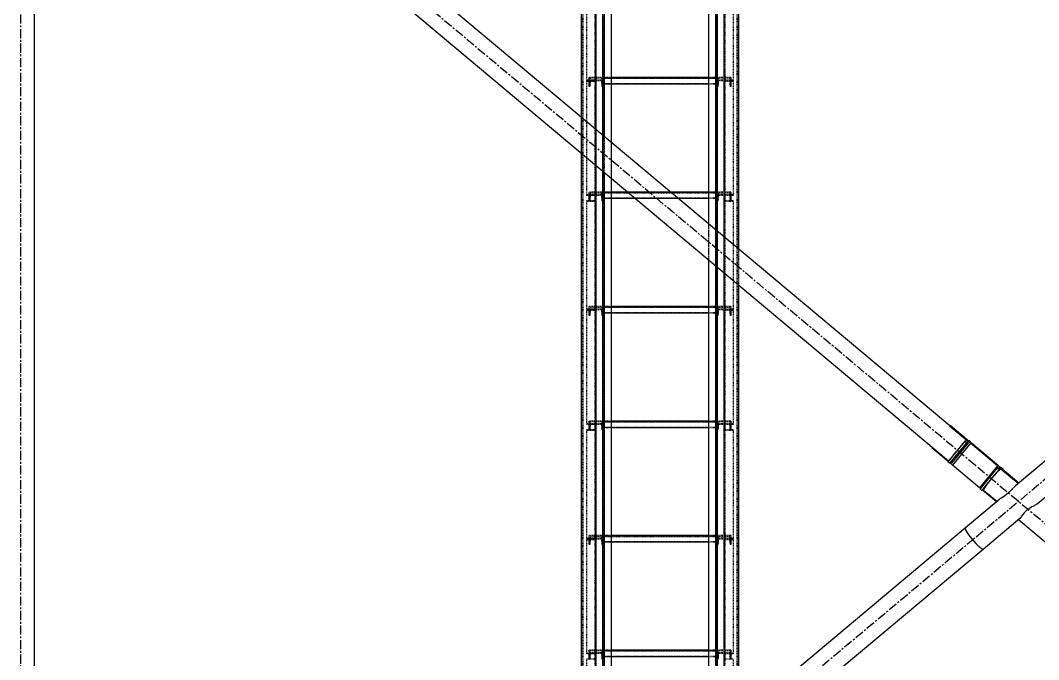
# Model space of a CAD drawing. Header units: millimetres. Extents: x 5143 to 30813, y 232 to 21408.
# Drawn here: x 10096 to 10986, y 9862 to 10420 of the extents above; entities that cross this region are included whole.
import ezdxf

# ---------------------------------------------------------------- set-up
doc = ezdxf.new("R2010")
doc.units = ezdxf.units.MM
doc.header["$LTSCALE"] = 0.25
for name, pattern in [('CENTER', [50.8, 31.75, -6.35, 6.35, -6.35]), ('XKITLINE00', [0]), ('XKITLINE02', [4, 2, -2]), ('XKITLINE03', [6, 3, -1, 1, -1])]:
    doc.linetypes.add(name, pattern=pattern)

msp = doc.modelspace()

# ---------------------------------------------------------------- linework, layer by layer
at = {"color": 1, "linetype": 'XKITLINE03'}
for p, q in [((10599, 9172.74), (10599, 10826.21)), ((10710.99, 9172.74), (10711, 10826.21)), ((10605, 9180.27), (10605, 10820.27)), ((10705, 10820.27), (10705, 9180.27)), ((10599.01, 10462.11), (10599.01, 10367.47)), ((10710.99, 10367.47), (10710.99, 10462.11)), ((10599.01, 10367.47), (10599.01, 10267.96)), ((10605.02, 10370.47), (10605.02, 10368.19)), ((10605.02, 10370.22), (10705, 10370.22)), ((10705, 10368.19), (10705, 10370.47)), ((10710.99, 10267.96), (10710.99, 10367.47)), ((10605.02, 10270.49), (10605.02, 10268.21)), ((10605.02, 10270.24), (10705, 10270.24)), ((10705, 10268.21), (10705, 10270.49)), ((10599.01, 10262.15), (10599.01, 10167.51)), ((10710.99, 10167.51), (10710.99, 10262.15)), ((10599.01, 10167.51), (10599.01, 10068)), ((10605.02, 10170.51), (10605.02, 10168.24)), ((10605.02, 10170.26), (10705, 10170.26)), ((10705, 10168.24), (10705, 10170.51)), ((10710.99, 10068), (10710.99, 10167.51)), ((10605.02, 10070.53), (10605.02, 10068.26)), ((10605.02, 10070.28), (10705, 10070.28)), ((10705, 10068.26), (10705, 10070.53)), ((10599.01, 10062.19), (10599.01, 9967.55)), ((10710.99, 9967.55), (10710.99, 10062.19)), ((10605.02, 9970.55), (10605.02, 9968.28)), ((10705, 9968.28), (10705, 9970.55)), ((10599.01, 9967.55), (10599.01, 9868.04)), ((10605.02, 9970.3), (10705, 9970.3)), ((10710.99, 9868.04), (10710.99, 9967.55)), ((10605.02, 9870.57), (10605.02, 9868.3)), ((10605.02, 9870.32), (10705, 9870.32)), ((10705, 9868.3), (10705, 9870.57))]:
    msp.add_line(p, q, dxfattribs=at)
at = {"color": 3, "linetype": 'XKITLINE02'}
for p, q in [((10586.3, 10820.27), (10586.3, 9201.84)), ((10587.15, 10820.27), (10587.15, 9176.54)), ((10587.68, 10820.27), (10587.68, 9176.28)), ((10604.92, 10820.27), (10604.92, 9176.28)), ((10605, 10820.27), (10605, 9179.87)), ((10605.45, 10820.27), (10605.45, 9176.54)), ((10605.85, 10820.25), (10605.85, 9179.9)), ((10697.5, 10819.89), (10697.5, 9180.26)), ((10703.7, 10820.27), (10703.69, 9240.34)), ((10704.55, 10820.27), (10704.54, 9176.54)), ((10705.08, 10820.27), (10705.07, 9176.28)), ((10722.31, 10820.27), (10722.31, 9176.28)), ((10722.85, 10820.27), (10722.84, 9176.54)), ((10612.5, 10782.48), (10612.5, 9180.26)), ((10704.15, 10749.1), (10704.15, 9179.9)), ((10705, 10749.1), (10705, 9179.87)), ((10591.01, 10462.7), (10591.01, 10367.47)), ((10598.21, 10468.04), (10598.21, 10368.07)), ((10599.01, 10468.04), (10599.01, 10367.47)), ((10710.99, 10468.04), (10710.99, 10368.19)), ((10711.79, 10468.04), (10711.79, 10368.07)), ((10718.99, 10462.7), (10718.99, 10367.47)), ((10599.01, 10373.41), (10598.21, 10373.41)), ((10710.99, 10373.41), (10710.99, 10367.47)), ((10711.79, 10373.41), (10710.99, 10373.41)), ((10711.79, 10373.41), (10711.79, 10368.07)), ((10598.21, 10368.07), (10591.01, 10368.07)), ((10599.01, 10367.47), (10591.01, 10367.47)), ((10591.01, 10367.47), (10591.01, 10330.17)), ((10599.01, 10367.47), (10591.01, 10367.47)), ((10598.21, 10366.9), (10591.01, 10366.9)), ((10593.02, 10370.47), (10593.02, 10364.97)), ((10605.02, 10370.47), (10593.02, 10370.47)), ((10593.02, 10370.47), (10593.02, 10368.19)), ((10593.02, 10368.19), (10593.02, 10362.7)), ((10605.02, 10368.19), (10593.02, 10368.19)), ((10593.7, 10364.97), (10593.02, 10364.97)), ((10593.02, 10364.97), (10593.02, 10362.7)), ((10593.7, 10362.7), (10593.02, 10362.7)), ((10594.08, 10369.77), (10593.7, 10364.97)), ((10594.08, 10367.49), (10593.7, 10362.7)), ((10593.7, 10364.97), (10593.7, 10362.7)), ((10603.95, 10369.77), (10594.08, 10369.77)), ((10594.08, 10369.77), (10594.08, 10367.49)), ((10603.95, 10367.49), (10594.08, 10367.49)), ((10598.21, 10366.9), (10598.21, 10324.86)), ((10599.01, 10361.78), (10598.21, 10361.78)), ((10598.21, 10361.78), (10598.21, 10262.27)), ((10599.01, 10367.47), (10599.01, 10293.58)), ((10603.95, 10369.77), (10604.34, 10364.97)), ((10603.95, 10369.77), (10603.95, 10367.49)), ((10603.95, 10367.49), (10604.34, 10362.7)), ((10605.02, 10364.97), (10604.34, 10364.97)), ((10604.34, 10364.97), (10604.34, 10362.7)), ((10605.02, 10362.7), (10604.34, 10362.7)), ((10605.02, 10370.47), (10605.02, 10364.97)), ((10605.02, 10370.47), (10605.02, 10368.19)), ((10605.02, 10370.47), (10605.02, 10364.72)), ((10612.5, 10370.47), (10605.02, 10370.47)), ((10612.5, 10370.22), (10605.02, 10370.22)), ((10705, 10369.74), (10605.02, 10369.74)), ((10705, 10369.54), (10605.02, 10369.54)), ((10605.02, 10368.19), (10605.02, 10362.7)), ((10605.02, 10364.97), (10605.02, 10362.7)), ((10705, 10364.97), (10605.02, 10364.97)), ((10705, 10364.95), (10605.02, 10364.95)), ((10705, 10364.74), (10605.02, 10364.74)), ((10612.5, 10364.72), (10605.02, 10364.72)), ((10705, 10370.47), (10697.5, 10370.47)), ((10705, 10370.22), (10697.5, 10370.22)), ((10705, 10364.72), (10697.5, 10364.72)), ((10705, 10370.47), (10705, 10368.19)), ((10705, 10370.47), (10705, 10364.97)), ((10717, 10370.47), (10705, 10370.47)), ((10705, 10370.47), (10705, 10364.72)), ((10705, 10368.19), (10705, 10362.7)), ((10717, 10368.19), (10705, 10368.19)), ((10705, 10364.97), (10705, 10362.7)), ((10705.68, 10364.97), (10705, 10364.97)), ((10705.68, 10362.7), (10705, 10362.7)), ((10706.06, 10369.77), (10705.68, 10364.97)), ((10706.06, 10367.49), (10705.68, 10362.7)), ((10705.68, 10364.97), (10705.68, 10362.7)), ((10706.06, 10369.77), (10706.06, 10367.49)), ((10715.93, 10369.77), (10706.06, 10369.77)), ((10715.93, 10367.49), (10706.06, 10367.49)), ((10710.99, 10367.47), (10710.99, 10262.27)), ((10718.99, 10367.47), (10710.99, 10367.47)), ((10718.99, 10367.47), (10710.99, 10367.47)), ((10711.79, 10361.78), (10710.99, 10361.78)), ((10718.99, 10368.07), (10711.79, 10368.07)), ((10711.79, 10366.9), (10711.79, 10262.27)), ((10718.99, 10366.9), (10711.79, 10366.9)), ((10715.93, 10369.77), (10715.93, 10367.49)), ((10715.93, 10369.77), (10716.32, 10364.97)), ((10715.93, 10367.49), (10716.32, 10362.7)), ((10716.32, 10364.97), (10716.32, 10362.7)), ((10717, 10364.97), (10716.32, 10364.97)), ((10717, 10362.7), (10716.32, 10362.7)), ((10717, 10370.47), (10717, 10368.19)), ((10717, 10370.47), (10717, 10364.97)), ((10717, 10368.19), (10717, 10362.7)), ((10717, 10364.97), (10717, 10362.7)), ((10718.99, 10368.07), (10718.99, 10367.47)), ((10718.99, 10367.47), (10718.99, 10267.39)), ((10586.3, 10335.85), (10586.3, 10304.22)), ((10591.01, 10330.89), (10591.01, 10267.39)), ((10599.01, 10325.2), (10599.01, 10262.27)), ((10606.3, 10319.1), (10606.3, 10287.48)), ((10612.5, 10313.91), (10612.5, 10282.29)), ((10599.01, 10267.96), (10591.01, 10267.96)), ((10598.21, 10267.39), (10591.01, 10267.39)), ((10593.02, 10270.49), (10593.02, 10264.99)), ((10605.02, 10270.49), (10593.02, 10270.49)), ((10593.02, 10270.49), (10593.02, 10268.21)), ((10593.02, 10268.21), (10593.02, 10262.72)), ((10605.02, 10268.21), (10593.02, 10268.21)), ((10593.7, 10264.99), (10593.02, 10264.99)), ((10593.02, 10264.99), (10593.02, 10262.72)), ((10594.08, 10269.79), (10593.7, 10264.99)), ((10594.08, 10267.51), (10593.7, 10262.72)), ((10593.7, 10264.99), (10593.7, 10262.72)), ((10603.95, 10269.79), (10594.08, 10269.79)), ((10594.08, 10269.79), (10594.08, 10267.51)), ((10603.95, 10267.51), (10594.08, 10267.51)), ((10599.01, 10268.08), (10598.21, 10268.08)), ((10598.21, 10268.08), (10598.21, 10262.74)), ((10598.21, 10268.08), (10598.21, 10168.11)), ((10599.01, 10268.08), (10599.01, 10262.15)), ((10599.01, 10268.08), (10599.01, 10167.51)), ((10603.95, 10269.79), (10604.34, 10264.99)), ((10603.95, 10269.79), (10603.95, 10267.51)), ((10603.95, 10267.51), (10604.34, 10262.72)), ((10605.02, 10264.99), (10604.34, 10264.99)), ((10604.34, 10264.99), (10604.34, 10262.72)), ((10605.02, 10270.49), (10605.02, 10264.99)), ((10605.02, 10270.49), (10605.02, 10268.21)), ((10605.02, 10270.49), (10605.02, 10264.74)), ((10612.5, 10270.49), (10605.02, 10270.49)), ((10612.5, 10270.24), (10605.02, 10270.24)), ((10705, 10269.76), (10605.02, 10269.76)), ((10705, 10269.56), (10605.02, 10269.56)), ((10605.02, 10268.21), (10605.02, 10262.72)), ((10605.02, 10264.99), (10605.02, 10262.72)), ((10705, 10264.99), (10605.02, 10264.99)), ((10705, 10264.97), (10605.02, 10264.97)), ((10705, 10264.76), (10605.02, 10264.76)), ((10612.5, 10264.74), (10605.02, 10264.74)), ((10664.36, 10270.49), (10626.59, 10270.49)), ((10664.65, 10270.24), (10626.88, 10270.24)), ((10671.22, 10264.74), (10633.45, 10264.74)), ((10705, 10270.49), (10697.5, 10270.49)), ((10705, 10270.24), (10697.5, 10270.24)), ((10705, 10264.74), (10697.5, 10264.74)), ((10705, 10270.49), (10705, 10268.21)), ((10705, 10270.49), (10705, 10264.99)), ((10717, 10270.49), (10705, 10270.49)), ((10705, 10270.49), (10705, 10264.74)), ((10705, 10268.21), (10705, 10262.72)), ((10717, 10268.21), (10705, 10268.21)), ((10705, 10264.99), (10705, 10262.72)), ((10705.68, 10264.99), (10705, 10264.99)), ((10706.06, 10269.79), (10705.68, 10264.99)), ((10706.06, 10267.51), (10705.68, 10262.72)), ((10705.68, 10264.99), (10705.68, 10262.72)), ((10706.06, 10269.79), (10706.06, 10267.51)), ((10715.93, 10269.79), (10706.06, 10269.79)), ((10715.93, 10267.51), (10706.06, 10267.51)), ((10710.99, 10268.08), (10710.99, 10167.51)), ((10711.79, 10268.08), (10710.99, 10268.08)), ((10710.99, 10267.96), (10710.99, 10262.27)), ((10718.99, 10267.96), (10710.99, 10267.96)), ((10711.79, 10268.08), (10711.79, 10168.11)), ((10711.79, 10267.39), (10711.79, 10262.27)), ((10718.99, 10267.39), (10711.79, 10267.39)), ((10715.93, 10269.79), (10715.93, 10267.51)), ((10715.93, 10269.79), (10716.32, 10264.99)), ((10715.93, 10267.51), (10716.32, 10262.72)), ((10716.32, 10264.99), (10716.32, 10262.72)), ((10717, 10264.99), (10716.32, 10264.99)), ((10717, 10270.49), (10717, 10268.21)), ((10717, 10270.49), (10717, 10264.99)), ((10717, 10268.21), (10717, 10262.72)), ((10717, 10264.99), (10717, 10262.72)), ((10718.99, 10267.96), (10718.99, 10267.39)), ((10598.21, 10262.74), (10591.01, 10262.74)), ((10591.01, 10262.74), (10591.01, 10262.15)), ((10591.01, 10262.74), (10591.01, 10167.51)), ((10599.01, 10262.15), (10591.01, 10262.15)), ((10593.7, 10262.72), (10593.02, 10262.72)), ((10599.01, 10262.27), (10598.21, 10262.27)), ((10605.02, 10262.72), (10604.34, 10262.72)), ((10705.68, 10262.72), (10705, 10262.72)), ((10711.79, 10262.27), (10710.99, 10262.27)), ((10718.99, 10262.15), (10710.99, 10262.15)), ((10718.99, 10262.74), (10711.79, 10262.74)), ((10717, 10262.72), (10716.32, 10262.72)), ((10718.99, 10262.74), (10718.99, 10167.51)), ((10697.5, 10242.74), (10697.5, 10211.11)), ((10703.69, 10237.55), (10703.69, 10205.92)), ((10723.69, 10220.8), (10723.69, 10189.18)), ((10598.21, 10168.11), (10591.01, 10168.11)), ((10599.01, 10167.51), (10591.01, 10167.51)), ((10591.01, 10167.51), (10591.01, 10166.94)), ((10599.01, 10167.51), (10591.01, 10167.51)), ((10591.01, 10167.51), (10591.01, 10067.43)), ((10598.21, 10166.94), (10591.01, 10166.94)), ((10593.02, 10170.51), (10593.02, 10165.01)), ((10605.02, 10170.51), (10593.02, 10170.51)), ((10593.02, 10170.51), (10593.02, 10168.24)), ((10593.02, 10168.24), (10593.02, 10162.74)), ((10605.02, 10168.24), (10593.02, 10168.24)), ((10594.08, 10169.81), (10593.7, 10165.01)), ((10594.08, 10167.54), (10593.7, 10162.74)), ((10603.95, 10169.81), (10594.08, 10169.81)), ((10594.08, 10169.81), (10594.08, 10167.54)), ((10603.95, 10167.54), (10594.08, 10167.54)), ((10599.01, 10173.45), (10598.21, 10173.45)), ((10598.21, 10166.94), (10598.21, 10161.82)), ((10598.21, 10166.94), (10598.21, 10062.31)), ((10599.01, 10167.51), (10599.01, 10161.82)), ((10599.01, 10167.51), (10599.01, 10062.31)), ((10603.95, 10169.81), (10604.34, 10165.01)), ((10603.95, 10169.81), (10603.95, 10167.54)), ((10603.95, 10167.54), (10604.34, 10162.74)), ((10605.02, 10170.51), (10605.02, 10165.01)), ((10605.02, 10170.51), (10605.02, 10168.24)), ((10605.02, 10170.51), (10605.02, 10164.76)), ((10612.5, 10170.51), (10605.02, 10170.51)), ((10612.5, 10170.26), (10605.02, 10170.26)), ((10705, 10169.79), (10605.02, 10169.79)), ((10705, 10169.58), (10605.02, 10169.58)), ((10605.02, 10168.24), (10605.02, 10162.74)), ((10705, 10170.51), (10697.5, 10170.51)), ((10705, 10170.26), (10697.5, 10170.26)), ((10705, 10170.51), (10705, 10168.24)), ((10705, 10170.51), (10705, 10165.01)), ((10717, 10170.51), (10705, 10170.51)), ((10705, 10170.51), (10705, 10164.76)), ((10705, 10168.24), (10705, 10162.74)), ((10717, 10168.24), (10705, 10168.24)), ((10706.06, 10169.81), (10705.68, 10165.01)), ((10706.06, 10167.54), (10705.68, 10162.74)), ((10706.06, 10169.81), (10706.06, 10167.54)), ((10715.93, 10169.81), (10706.06, 10169.81)), ((10715.93, 10167.54), (10706.06, 10167.54)), ((10711.79, 10173.45), (10710.99, 10173.45)), ((10710.99, 10167.51), (10710.99, 10062.31)), ((10718.99, 10167.51), (10710.99, 10167.51)), ((10718.99, 10167.51), (10710.99, 10167.51)), ((10711.79, 10173.45), (10711.79, 10168.11)), ((10718.99, 10168.11), (10711.79, 10168.11)), ((10711.79, 10166.94), (10711.79, 10062.31)), ((10718.99, 10166.94), (10711.79, 10166.94)), ((10715.93, 10169.81), (10715.93, 10167.54)), ((10715.93, 10169.81), (10716.32, 10165.01)), ((10715.93, 10167.54), (10716.32, 10162.74)), ((10717, 10170.51), (10717, 10168.24)), ((10717, 10170.51), (10717, 10165.01)), ((10717, 10168.24), (10717, 10162.74)), ((10718.99, 10168.11), (10718.99, 10167.51)), ((10718.99, 10167.51), (10718.99, 10067.43)), ((10593.7, 10165.01), (10593.02, 10165.01)), ((10593.02, 10165.01), (10593.02, 10162.74)), ((10593.7, 10162.74), (10593.02, 10162.74)), ((10593.7, 10165.01), (10593.7, 10162.74)), ((10599.01, 10161.82), (10598.21, 10161.82)), ((10605.02, 10165.01), (10604.34, 10165.01)), ((10604.34, 10165.01), (10604.34, 10162.74)), ((10605.02, 10162.74), (10604.34, 10162.74)), ((10605.02, 10165.01), (10605.02, 10162.74)), ((10705, 10165.01), (10605.02, 10165.01)), ((10705, 10164.99), (10605.02, 10164.99)), ((10705, 10164.78), (10605.02, 10164.78)), ((10612.5, 10164.76), (10605.02, 10164.76)), ((10705, 10164.76), (10697.5, 10164.76)), ((10705, 10165.01), (10705, 10162.74)), ((10705.68, 10165.01), (10705, 10165.01)), ((10705.68, 10162.74), (10705, 10162.74)), ((10705.68, 10165.01), (10705.68, 10162.74)), ((10711.79, 10161.82), (10710.99, 10161.82)), ((10716.32, 10165.01), (10716.32, 10162.74)), ((10717, 10165.01), (10716.32, 10165.01)), ((10717, 10162.74), (10716.32, 10162.74)), ((10717, 10165.01), (10717, 10162.74)), ((10593.02, 10070.53), (10593.02, 10065.03)), ((10605.02, 10070.53), (10593.02, 10070.53)), ((10593.02, 10070.53), (10593.02, 10068.26)), ((10593.02, 10068.26), (10593.02, 10062.76)), ((10605.02, 10068.26), (10593.02, 10068.26)), ((10594.08, 10069.83), (10593.7, 10065.03)), ((10603.95, 10069.83), (10594.08, 10069.83)), ((10594.08, 10069.83), (10594.08, 10067.56)), ((10603.95, 10069.83), (10604.34, 10065.03)), ((10603.95, 10069.83), (10603.95, 10067.56)), ((10605.02, 10070.53), (10605.02, 10065.03)), ((10605.02, 10070.53), (10605.02, 10068.26)), ((10605.02, 10070.53), (10605.02, 10064.78)), ((10612.5, 10070.53), (10605.02, 10070.53)), ((10612.5, 10070.28), (10605.02, 10070.28)), ((10705, 10069.81), (10605.02, 10069.81)), ((10705, 10069.61), (10605.02, 10069.61)), ((10605.02, 10068.26), (10605.02, 10062.76)), ((10705, 10070.53), (10697.5, 10070.53)), ((10705, 10070.28), (10697.5, 10070.28)), ((10705, 10070.53), (10705, 10068.26)), ((10705, 10070.53), (10705, 10065.03)), ((10717, 10070.53), (10705, 10070.53)), ((10705, 10070.53), (10705, 10064.78)), ((10705, 10068.26), (10705, 10062.76)), ((10717, 10068.26), (10705, 10068.26)), ((10706.06, 10069.83), (10705.68, 10065.03)), ((10706.06, 10069.83), (10706.06, 10067.56)), ((10715.93, 10069.83), (10706.06, 10069.83)), ((10715.93, 10069.83), (10715.93, 10067.56)), ((10715.93, 10069.83), (10716.32, 10065.03)), ((10717, 10070.53), (10717, 10068.26)), ((10717, 10070.53), (10717, 10065.03)), ((10717, 10068.26), (10717, 10062.76)), ((10599.01, 10068), (10591.01, 10068)), ((10598.21, 10067.43), (10591.01, 10067.43)), ((10598.21, 10062.78), (10591.01, 10062.78)), ((10591.01, 10062.78), (10591.01, 10062.19)), ((10591.01, 10062.78), (10591.01, 9967.55)), ((10599.01, 10062.19), (10591.01, 10062.19)), ((10593.7, 10065.03), (10593.02, 10065.03)), ((10593.02, 10065.03), (10593.02, 10062.76)), ((10593.7, 10062.76), (10593.02, 10062.76)), ((10594.08, 10067.56), (10593.7, 10062.76)), ((10593.7, 10065.03), (10593.7, 10062.76)), ((10603.95, 10067.56), (10594.08, 10067.56)), ((10599.01, 10068.12), (10598.21, 10068.12)), ((10598.21, 10068.12), (10598.21, 10062.78)), ((10598.21, 10068.12), (10598.21, 9968.15)), ((10599.01, 10062.31), (10598.21, 10062.31)), ((10599.01, 10068.12), (10599.01, 10062.19)), ((10599.01, 10068.12), (10599.01, 9967.55)), ((10603.95, 10067.56), (10604.34, 10062.76)), ((10605.02, 10065.03), (10604.34, 10065.03)), ((10604.34, 10065.03), (10604.34, 10062.76)), ((10605.02, 10062.76), (10604.34, 10062.76)), ((10605.02, 10065.03), (10605.02, 10062.76)), ((10705, 10065.03), (10605.02, 10065.03)), ((10705, 10065.01), (10605.02, 10065.01)), ((10705, 10064.8), (10605.02, 10064.8)), ((10612.5, 10064.78), (10605.02, 10064.78)), ((10705, 10064.78), (10697.5, 10064.78)), ((10705, 10065.03), (10705, 10062.76)), ((10705.68, 10065.03), (10705, 10065.03)), ((10705.68, 10062.76), (10705, 10062.76)), ((10706.06, 10067.56), (10705.68, 10062.76)), ((10705.68, 10065.03), (10705.68, 10062.76)), ((10715.93, 10067.56), (10706.06, 10067.56)), ((10710.99, 10068.12), (10710.99, 9968.28)), ((10711.79, 10068.12), (10710.99, 10068.12)), ((10710.99, 10068), (10710.99, 10062.31)), ((10718.99, 10068), (10710.99, 10068)), ((10711.79, 10062.31), (10710.99, 10062.31)), ((10718.99, 10062.19), (10710.99, 10062.19)), ((10711.79, 10068.12), (10711.79, 9968.15)), ((10711.79, 10067.43), (10711.79, 10062.31)), ((10718.99, 10067.43), (10711.79, 10067.43)), ((10718.99, 10062.78), (10711.79, 10062.78)), ((10715.93, 10067.56), (10716.32, 10062.76)), ((10716.32, 10065.03), (10716.32, 10062.76)), ((10717, 10065.03), (10716.32, 10065.03)), ((10717, 10062.76), (10716.32, 10062.76)), ((10717, 10065.03), (10717, 10062.76)), ((10718.99, 10068), (10718.99, 10067.43)), ((10718.99, 10062.78), (10718.99, 9967.55)), ((10593.02, 9970.55), (10593.02, 9965.05)), ((10605.02, 9970.55), (10593.02, 9970.55)), ((10593.02, 9970.55), (10593.02, 9968.28)), ((10599.01, 9973.49), (10598.21, 9973.49)), ((10605.02, 9970.55), (10605.02, 9964.81)), ((10612.5, 9970.55), (10605.02, 9970.55)), ((10605.02, 9970.55), (10605.02, 9965.05)), ((10605.02, 9970.55), (10605.02, 9968.28)), ((10705, 9970.55), (10697.5, 9970.55)), ((10705, 9970.55), (10705, 9964.81)), ((10705, 9970.55), (10705, 9968.28)), ((10705, 9970.55), (10705, 9965.05)), ((10717, 9970.55), (10705, 9970.55)), ((10710.99, 9973.49), (10710.99, 9967.55)), ((10711.79, 9973.49), (10710.99, 9973.49)), ((10711.79, 9973.49), (10711.79, 9968.15)), ((10717, 9970.55), (10717, 9968.28)), ((10717, 9970.55), (10717, 9965.05)), ((10598.21, 9968.15), (10591.01, 9968.15)), ((10599.01, 9967.55), (10591.01, 9967.55)), ((10591.01, 9967.55), (10591.01, 9966.99)), ((10599.01, 9967.55), (10591.01, 9967.55)), ((10591.01, 9967.55), (10591.01, 9867.47)), ((10598.21, 9966.99), (10591.01, 9966.99)), ((10593.02, 9968.28), (10593.02, 9962.78)), ((10605.02, 9968.28), (10593.02, 9968.28)), ((10593.7, 9965.05), (10593.02, 9965.05)), ((10593.02, 9965.05), (10593.02, 9962.78)), ((10593.7, 9962.78), (10593.02, 9962.78)), ((10594.08, 9969.85), (10593.7, 9965.05)), ((10594.08, 9967.58), (10593.7, 9962.78)), ((10593.7, 9965.05), (10593.7, 9962.78)), ((10603.95, 9969.85), (10594.08, 9969.85)), ((10594.08, 9969.85), (10594.08, 9967.58)), ((10603.95, 9967.58), (10594.08, 9967.58)), ((10598.21, 9966.99), (10598.21, 9961.86)), ((10598.21, 9966.99), (10598.21, 9862.35)), ((10599.01, 9961.86), (10598.21, 9961.86)), ((10599.01, 9967.55), (10599.01, 9961.86)), ((10599.01, 9967.55), (10599.01, 9862.35)), ((10603.95, 9969.85), (10604.34, 9965.05)), ((10603.95, 9969.85), (10603.95, 9967.58)), ((10603.95, 9967.58), (10604.34, 9962.78)), ((10605.02, 9965.05), (10604.34, 9965.05)), ((10604.34, 9965.05), (10604.34, 9962.78)), ((10605.02, 9962.78), (10604.34, 9962.78)), ((10612.5, 9970.3), (10605.02, 9970.3)), ((10705, 9969.83), (10605.02, 9969.83)), ((10705, 9969.63), (10605.02, 9969.63)), ((10605.02, 9968.28), (10605.02, 9962.78)), ((10705, 9965.05), (10605.02, 9965.05)), ((10605.02, 9965.05), (10605.02, 9962.78)), ((10705, 9965.03), (10605.02, 9965.03)), ((10705, 9964.82), (10605.02, 9964.82)), ((10612.5, 9964.81), (10605.02, 9964.81)), ((10705, 9970.3), (10697.5, 9970.3)), ((10705, 9964.81), (10697.5, 9964.81)), ((10705, 9968.28), (10705, 9962.78)), ((10717, 9968.28), (10705, 9968.28)), ((10705, 9965.05), (10705, 9962.78)), ((10705.68, 9965.05), (10705, 9965.05)), ((10705.68, 9962.78), (10705, 9962.78)), ((10706.06, 9969.85), (10705.68, 9965.05)), ((10706.06, 9967.58), (10705.68, 9962.78)), ((10705.68, 9965.05), (10705.68, 9962.78)), ((10706.06, 9969.85), (10706.06, 9967.58)), ((10715.93, 9969.85), (10706.06, 9969.85)), ((10715.93, 9967.58), (10706.06, 9967.58)), ((10710.99, 9967.55), (10710.99, 9862.35)), ((10718.99, 9967.55), (10710.99, 9967.55)), ((10718.99, 9967.55), (10710.99, 9967.55)), ((10711.79, 9961.86), (10710.99, 9961.86)), ((10718.99, 9968.15), (10711.79, 9968.15)), ((10711.79, 9966.99), (10711.79, 9862.35)), ((10718.99, 9966.99), (10711.79, 9966.99)), ((10715.93, 9969.85), (10715.93, 9967.58)), ((10715.93, 9969.85), (10716.32, 9965.05)), ((10715.93, 9967.58), (10716.32, 9962.78)), ((10716.32, 9965.05), (10716.32, 9962.78)), ((10717, 9965.05), (10716.32, 9965.05)), ((10717, 9962.78), (10716.32, 9962.78)), ((10717, 9968.28), (10717, 9962.78)), ((10717, 9965.05), (10717, 9962.78)), ((10718.99, 9968.15), (10718.99, 9967.55)), ((10718.99, 9967.55), (10718.99, 9867.47)), ((10599.01, 9868.04), (10591.01, 9868.04)), ((10598.21, 9867.47), (10591.01, 9867.47)), ((10593.02, 9870.57), (10593.02, 9865.07)), ((10605.02, 9870.57), (10593.02, 9870.57)), ((10593.02, 9870.57), (10593.02, 9868.3)), ((10593.02, 9868.3), (10593.02, 9862.8)), ((10605.02, 9868.3), (10593.02, 9868.3)), ((10593.7, 9865.07), (10593.02, 9865.07)), ((10593.02, 9865.07), (10593.02, 9862.8)), ((10594.08, 9869.87), (10593.7, 9865.07)), ((10594.08, 9867.6), (10593.7, 9862.8)), ((10593.7, 9865.07), (10593.7, 9862.8)), ((10603.95, 9869.87), (10594.08, 9869.87)), ((10594.08, 9869.87), (10594.08, 9867.6)), ((10603.95, 9867.6), (10594.08, 9867.6)), ((10599.01, 9868.16), (10598.21, 9868.16)), ((10598.21, 9868.16), (10598.21, 9862.82)), ((10598.21, 9868.16), (10598.21, 9768.19)), ((10599.01, 9868.16), (10599.01, 9862.23)), ((10599.01, 9868.16), (10599.01, 9767.6)), ((10603.95, 9869.87), (10604.34, 9865.07)), ((10603.95, 9869.87), (10603.95, 9867.6)), ((10603.95, 9867.6), (10604.34, 9862.8)), ((10605.02, 9865.07), (10604.34, 9865.07)), ((10604.34, 9865.07), (10604.34, 9862.8)), ((10605.02, 9870.57), (10605.02, 9864.83)), ((10612.5, 9870.57), (10605.02, 9870.57)), ((10605.02, 9870.57), (10605.02, 9865.07)), ((10605.02, 9870.57), (10605.02, 9868.3)), ((10612.5, 9870.32), (10605.02, 9870.32)), ((10705, 9869.85), (10605.02, 9869.85)), ((10705, 9869.65), (10605.02, 9869.65)), ((10605.02, 9868.3), (10605.02, 9862.8)), ((10705, 9865.07), (10605.02, 9865.07)), ((10605.02, 9865.07), (10605.02, 9862.8)), ((10705, 9865.06), (10605.02, 9865.06)), ((10705, 9864.84), (10605.02, 9864.84)), ((10612.5, 9864.83), (10605.02, 9864.83)), ((10705, 9870.57), (10697.5, 9870.57)), ((10705, 9870.32), (10697.5, 9870.32)), ((10705, 9864.83), (10697.5, 9864.83)), ((10705, 9870.57), (10705, 9864.83)), ((10705, 9870.57), (10705, 9868.3)), ((10705, 9870.57), (10705, 9865.07)), ((10717, 9870.57), (10705, 9870.57)), ((10705, 9868.3), (10705, 9862.8)), ((10717, 9868.3), (10705, 9868.3)), ((10705, 9865.07), (10705, 9862.8)), ((10705.68, 9865.07), (10705, 9865.07)), ((10706.06, 9869.87), (10705.68, 9865.07)), ((10706.06, 9867.6), (10705.68, 9862.8)), ((10705.68, 9865.07), (10705.68, 9862.8)), ((10706.06, 9869.87), (10706.06, 9867.6)), ((10715.93, 9869.87), (10706.06, 9869.87)), ((10715.93, 9867.6), (10706.06, 9867.6)), ((10710.99, 9868.16), (10710.99, 9767.6)), ((10711.79, 9868.16), (10710.99, 9868.16)), ((10710.99, 9868.04), (10710.99, 9862.35)), ((10718.99, 9868.04), (10710.99, 9868.04)), ((10711.79, 9868.16), (10711.79, 9770.48)), ((10711.79, 9867.47), (10711.79, 9862.35)), ((10718.99, 9867.47), (10711.79, 9867.47)), ((10715.93, 9869.87), (10715.93, 9867.6)), ((10715.93, 9869.87), (10716.32, 9865.07)), ((10715.93, 9867.6), (10716.32, 9862.8)), ((10716.32, 9865.07), (10716.32, 9862.8)), ((10717, 9865.07), (10716.32, 9865.07)), ((10717, 9870.57), (10717, 9868.3)), ((10717, 9870.57), (10717, 9865.07)), ((10717, 9868.3), (10717, 9862.8)), ((10717, 9865.07), (10717, 9862.8)), ((10718.99, 9868.04), (10718.99, 9867.47)), ((10598.21, 9862.82), (10591.01, 9862.82)), ((10591.01, 9862.82), (10591.01, 9862.23)), ((10591.01, 9862.82), (10591.01, 9767.6)), ((10593.7, 9862.8), (10593.02, 9862.8)), ((10599.01, 9862.35), (10598.21, 9862.35)), ((10605.02, 9862.8), (10604.34, 9862.8)), ((10705.68, 9862.8), (10705, 9862.8)), ((10711.79, 9862.35), (10710.99, 9862.35)), ((10718.99, 9862.82), (10711.79, 9862.82)), ((10717, 9862.8), (10716.32, 9862.8)), ((10718.99, 9862.82), (10718.99, 9767.6))]:
    msp.add_line(p, q, dxfattribs=at)
at = {"color": 8, "linetype": 'CENTER'}
for p, q in [((10096.38, 10730.27), (10096.38, 9270.27)), ((10930.63, 10031.73), (10096.38, 10730.27)), ((11005.43, 10031.45), (10929.55, 9967.92)), ((11006.79, 9967.95), (10930.63, 10031.73)), ((10929.55, 9967.92), (10096.38, 9270.27))]:
    msp.add_line(p, q, dxfattribs=at)
at = {"color": 8, "linetype": 'XKITLINE00'}
for p, q in [((10908.11, 10066.4), (10139.52, 10709.97)), ((10907.08, 10035.62), (10107.67, 10705)), ((10108.56, 10704.25), (10108.56, 9296.31)), ((10908.22, 10066.53), (10907.96, 10066.21)), ((10923.19, 10053.45), (10907.96, 10066.21)), ((10908.54, 10066.56), (10908.22, 10066.53)), ((10937.92, 10041.65), (10908.22, 10066.53)), ((10938.25, 10041.69), (10908.54, 10066.56)), ((10921.2, 10052.97), (10906.53, 10034.95)), ((10922.72, 10051.69), (10908.05, 10033.67)), ((10924.47, 10051.88), (10909.8, 10033.86)), ((10926.17, 10051.19), (10910.49, 10031.93)), ((10922.95, 10053.16), (10921.2, 10052.97)), ((10922.72, 10051.69), (10921.2, 10052.97)), ((10922.79, 10053.27), (10922.58, 10053.12)), ((10924.47, 10051.88), (10922.72, 10051.69)), ((10923.19, 10053.45), (10922.79, 10053.27)), ((10923.19, 10053.45), (10922.95, 10053.16)), ((10924.47, 10051.88), (10922.95, 10053.16)), ((10925.02, 10053.38), (10924.37, 10053.31)), ((10926.55, 10052.1), (10925.02, 10053.38)), ((10926.55, 10052.1), (10925.9, 10052.03)), ((10926.5, 10051.22), (10926.17, 10051.19)), ((10949.78, 10031.41), (10926.17, 10051.19)), ((10926.55, 10052.1), (10926.25, 10051.74)), ((10950.11, 10031.45), (10926.5, 10051.22)), ((10927.15, 10051.29), (10926.82, 10051.26)), ((10950.43, 10031.48), (10926.82, 10051.26)), ((10950.76, 10031.52), (10927.15, 10051.29)), ((10892.79, 10047.58), (10892.54, 10047.28)), ((10906.82, 10035.31), (10892.54, 10047.28)), ((10912.13, 10041.86), (10911.81, 10041.44)), ((10913.78, 10043.95), (10912.13, 10041.86)), ((10915.53, 10046.05), (10913.78, 10043.95)), ((10915.91, 10046.48), (10915.53, 10046.05)), ((10938.25, 10041.69), (10937.92, 10041.65)), ((10938.25, 10041.69), (10938.1, 10041.51)), ((10908.05, 10033.67), (10906.53, 10034.95)), ((10909.8, 10033.86), (10908.05, 10033.67)), ((10910.64, 10032.12), (10908.7, 10033.74)), ((10939.01, 10041.05), (10938.68, 10041.02)), ((10968.31, 10016.21), (10938.68, 10041.02)), ((10968.49, 10016.37), (10939.01, 10041.05)), ((10997.76, 10040.87), (10965.68, 10014.01)), ((10934.1, 10012.16), (10910.49, 10031.93)), ((10949.78, 10031.41), (10934.1, 10012.16)), ((10950.11, 10031.45), (10934.43, 10012.2)), ((10949.38, 10029.37), (10934.71, 10011.35)), ((10950.9, 10028.1), (10945.62, 10021.6)), ((10948.69, 10024.98), (10947, 10023.17)), ((10950.22, 10026.5), (10948.69, 10024.98)), ((10951.13, 10029.56), (10949.38, 10029.37)), ((10950.9, 10028.1), (10949.38, 10029.37)), ((10950.11, 10031.45), (10949.78, 10031.41)), ((10951.51, 10027.66), (10950.22, 10026.5)), ((10950.76, 10031.52), (10950.43, 10031.48)), ((10950.76, 10031.52), (10950.61, 10031.34)), ((10952.28, 10028.24), (10950.9, 10028.1)), ((10952.5, 10028.41), (10951.13, 10029.56)), ((10952.49, 10028.4), (10951.51, 10027.66)), ((10952.9, 10028.58), (10952.49, 10028.4)), ((10953.2, 10029.78), (10952.55, 10029.71)), ((10967.99, 10015.94), (10952.9, 10028.58)), ((10954.73, 10028.51), (10953.2, 10029.78)), ((10954.73, 10028.51), (10954.08, 10028.44)), ((10954.73, 10028.51), (10954.43, 10028.14)), ((10941.52, 10016.57), (10936.23, 10010.08)), ((10940.36, 10015.02), (10939.15, 10013.27)), ((10941.83, 10016.99), (10940.36, 10015.02)), ((10943.49, 10019.08), (10941.83, 10016.99)), ((10945.24, 10021.17), (10943.49, 10019.08)), ((10947, 10023.17), (10945.24, 10021.17)), ((11013.09, 10022.04), (10984.5, 9998.1)), ((10934.43, 10012.2), (10934.1, 10012.16)), ((10935.01, 10011.72), (10934.43, 10012.2)), ((10936.23, 10010.08), (10934.71, 10011.35)), ((10937.61, 10010.22), (10936.23, 10010.08)), ((10948.97, 10000.02), (10936.88, 10010.15)), ((10937.72, 10010.73), (10937.58, 10010.08)), ((10949.28, 10000.28), (10937.58, 10010.08)), ((10938.25, 10011.81), (10937.72, 10010.73)), ((10939.15, 10013.27), (10938.25, 10011.81)), ((10958.03, 10006.78), (10955.89, 10005.08)), ((10960.12, 10008.63), (10958.03, 10006.78)), ((10962.04, 10010.53), (10960.12, 10008.63)), ((10963.33, 10011.99), (10962.04, 10010.53)), ((10965.42, 10013.79), (10963.75, 10012.35)), ((10965.68, 10014.01), (10965.42, 10013.79)), ((10950.38, 10001.2), (10921.88, 9977.34)), ((10950.56, 10001.34), (10950.38, 10001.2)), ((10951.9, 10002.42), (10950.56, 10001.34)), ((10953.79, 10003.62), (10952.27, 10002.73)), ((10955.89, 10005.08), (10953.79, 10003.62)), ((10984.28, 9997.99), (10982.27, 9996.84)), ((10984.5, 9998.1), (10984.28, 9997.99)), ((10971.66, 9988.66), (10970.88, 9987.43)), ((10973.26, 9990.53), (10971.66, 9988.66)), ((10975.24, 9992.37), (10973.26, 9990.53)), ((10977.49, 9994.07), (10975.24, 9992.37)), ((10979.91, 9995.57), (10977.49, 9994.07)), ((10981.57, 9996.38), (10979.91, 9995.57)), ((10982.27, 9996.84), (10981.57, 9996.38)), ((10969.36, 9985.42), (10937.21, 9958.5)), ((10998.89, 9958.75), (10968.2, 9984.44)), ((10969.42, 9985.55), (10969.36, 9985.42)), ((10970.42, 9986.92), (10969.42, 9985.55)), ((10970.88, 9987.43), (10970.42, 9986.92)), ((10921.88, 9977.34), (10108.4, 9296.17)), ((10921.88, 9977.34), (10921.61, 9977.05)), ((10921.88, 9977.34), (10921.61, 9977.05)), ((10921.61, 9977.05), (10921.73, 9976.31)), ((10921.61, 9977.05), (10921.73, 9976.31)), ((10921.73, 9976.31), (10922.25, 9975.15)), ((10921.73, 9976.31), (10922.25, 9975.15)), ((10922.25, 9975.15), (10923.13, 9973.62)), ((10922.25, 9975.15), (10923.13, 9973.62)), ((10923.13, 9973.62), (10924.34, 9971.81)), ((10923.13, 9973.62), (10924.34, 9971.81)), ((10924.34, 9971.81), (10925.8, 9969.81)), ((10924.34, 9971.81), (10925.8, 9969.81)), ((10925.8, 9969.81), (10927.46, 9967.71)), ((10925.8, 9969.81), (10927.46, 9967.71)), ((10927.46, 9967.71), (10929.21, 9965.61)), ((10927.46, 9967.71), (10929.21, 9965.61)), ((10929.21, 9965.61), (10930.99, 9963.64)), ((10929.21, 9965.61), (10930.99, 9963.64)), ((10930.99, 9963.64), (10932.69, 9961.88)), ((10930.99, 9963.64), (10932.69, 9961.88)), ((10934.24, 9960.42), (10932.69, 9961.88)), ((10934.24, 9960.42), (10932.69, 9961.88)), ((10937.21, 9958.5), (10139.54, 9290.57)), ((10935.55, 9959.34), (10934.24, 9960.42)), ((10935.55, 9959.34), (10934.24, 9960.42)), ((10936.56, 9958.69), (10935.55, 9959.34)), ((10936.56, 9958.69), (10935.55, 9959.34)), ((10937.21, 9958.5), (10936.56, 9958.69)), ((10937.21, 9958.5), (10936.56, 9958.69))]:
    msp.add_line(p, q, dxfattribs=at)
at = {"color": 7, "linetype": 'XKITLINE00'}
for p, q in [((10586.3, 10709.97), (10586.3, 10335.85)), ((10606.3, 10709.97), (10606.3, 10319.1)), ((10612.5, 10709.97), (10612.5, 10313.91)), ((10697.5, 10709.97), (10697.5, 10242.74)), ((10703.69, 10709.97), (10703.69, 10237.55)), ((10723.69, 10709.97), (10723.69, 10220.8)), ((10697.5, 10370.47), (10612.5, 10370.47)), ((10697.5, 10370.22), (10612.5, 10370.22)), ((10697.5, 10364.72), (10612.5, 10364.72)), ((10586.3, 10304.22), (10586.3, 9696.34)), ((10606.3, 10287.48), (10606.3, 9713.09)), ((10612.5, 10282.29), (10612.5, 9718.28)), ((10626.59, 10270.49), (10612.5, 10270.49)), ((10626.88, 10270.24), (10612.5, 10270.24)), ((10633.45, 10264.74), (10612.5, 10264.74)), ((10697.5, 10270.49), (10664.36, 10270.49)), ((10697.5, 10270.24), (10664.65, 10270.24)), ((10697.5, 10264.74), (10671.22, 10264.74)), ((10697.5, 10211.11), (10697.5, 9789.45)), ((10703.69, 10205.92), (10703.69, 9794.64)), ((10723.69, 10189.18), (10723.69, 9811.39)), ((10697.5, 10170.51), (10612.5, 10170.51)), ((10697.5, 10170.26), (10612.5, 10170.26)), ((10697.5, 10164.76), (10612.5, 10164.76)), ((10697.5, 10070.53), (10612.5, 10070.53)), ((10697.5, 10070.28), (10612.5, 10070.28)), ((10697.5, 10064.78), (10612.5, 10064.78)), ((10697.5, 9970.55), (10612.5, 9970.55)), ((10697.5, 9970.3), (10612.5, 9970.3)), ((10697.5, 9964.81), (10612.5, 9964.81)), ((10697.5, 9870.57), (10612.5, 9870.57)), ((10697.5, 9870.32), (10612.5, 9870.32)), ((10697.5, 9864.83), (10612.5, 9864.83))]:
    msp.add_line(p, q, dxfattribs=at)
at = {"color": 1, "linetype": 'XKITLINE00'}
for centre in [(10599.01, 10367.47), (10599.01, 10367.47), (10605.02, 10370.47), (10605.02, 10370.22), (10605.02, 10368.19), (10705, 10370.47), (10705, 10370.22), (10705, 10368.19), (10710.99, 10367.47), (10710.99, 10367.47), (10599.01, 10267.96), (10605.02, 10270.49), (10605.02, 10270.24), (10605.02, 10268.21), (10705, 10270.49), (10705, 10270.24), (10705, 10268.21), (10710.99, 10267.96), (10599.01, 10262.15), (10710.99, 10262.15), (10599.01, 10167.51), (10599.01, 10167.51), (10605.02, 10170.51), (10605.02, 10170.26), (10605.02, 10168.24), (10705, 10170.51), (10705, 10170.26), (10705, 10168.24), (10710.99, 10167.51), (10710.99, 10167.51), (10605.02, 10070.53), (10605.02, 10070.28), (10605.02, 10068.26), (10705, 10070.53), (10705, 10070.28), (10705, 10068.26), (10599.01, 10068), (10599.01, 10062.19), (10710.99, 10068), (10710.99, 10062.19), (10605.02, 9970.55), (10605.02, 9970.3), (10705, 9970.55), (10705, 9970.3), (10599.01, 9967.55), (10599.01, 9967.55), (10605.02, 9968.28), (10705, 9968.28), (10710.99, 9967.55), (10710.99, 9967.55), (10599.01, 9868.04), (10605.02, 9870.57), (10605.02, 9870.32), (10605.02, 9868.3), (10705, 9870.57), (10705, 9870.32), (10705, 9868.3), (10710.99, 9868.04)]:
    msp.add_circle(centre, 0.05, dxfattribs=at)
at = {"color": 8, "linetype": 'XKITLINE00'}
for centre in [(10930.63, 10031.73), (10930.63, 10031.73), (10929.55, 9967.92), (10929.55, 9967.92)]:
    msp.add_circle(centre, 0.05, dxfattribs=at)

doc.saveas('drawing.dxf')
